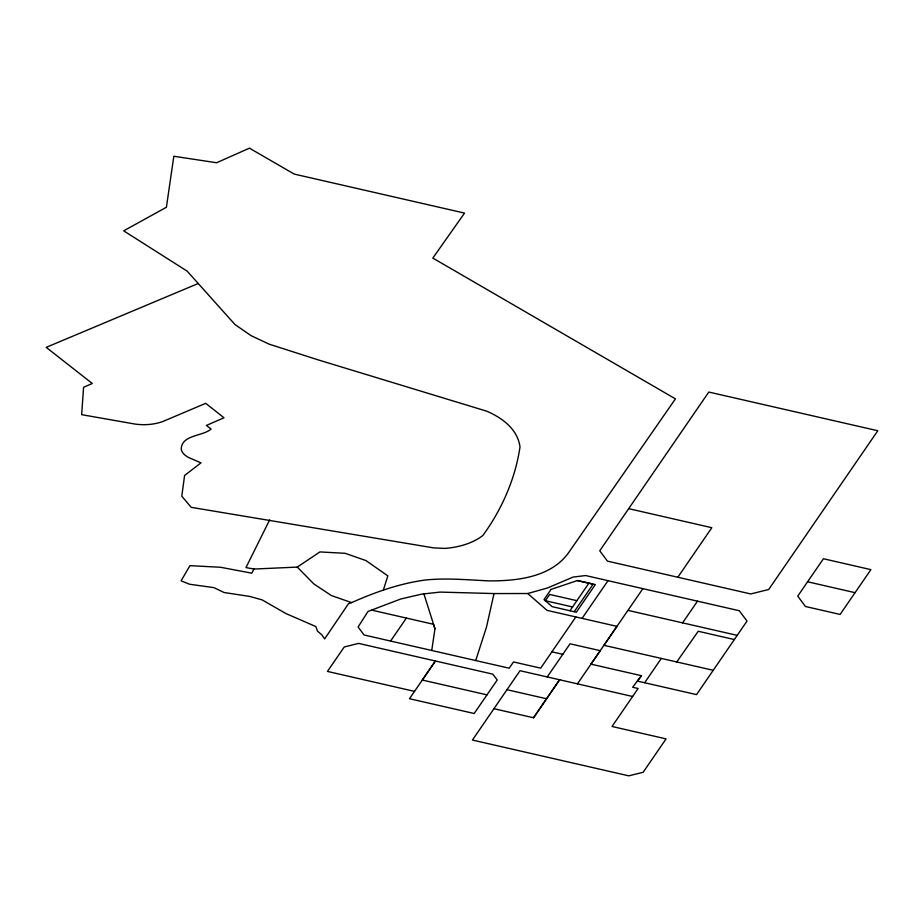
<?xml version="1.0" encoding="UTF-8"?>
<svg xmlns="http://www.w3.org/2000/svg" width="924" height="924" viewBox="0 0 924 924"><rect width="100%" height="100%" fill="white"/><g stroke="black" fill="none" stroke-linecap="round" stroke-linejoin="round"><path stroke-width="1.39" d="M431.739 650.496L434.973 628.805L433.564 624.301L371.587 610.094L368.006 611.469L358.096 626.98L364.056 634.973L509.182 668.202L513.513 661.942L540.679 668.156L575.848 616.966M577.419 683.864L590.979 664.148L641.464 675.698L637.375 681.08L696.534 694.617L747.031 621.067L739.246 610.729L585.643 575.548L573.111 577.073L547.355 588.022L527.731 593.52L494.028 593.566L486.486 627.084L475.721 660.556M383.379 589.997L387.826 575.86L365.904 560.556L345.172 553.314L319.912 551.928L297.274 567.093L253.985 569.045L245.98 567.579L269.646 519.9M253.985 569.045L251.755 573.169L220.478 567.255L189.94 565.661L181.081 580.85L189.639 584.257L213.929 587.641L224.093 592.515L249.688 596.419L262.162 599.895L285.955 613.571L315.8 626.53L317.567 631.219L321.737 634.742L324.636 638.9L348.429 603.799L351.582 602.621C375.086 592.192 399.295 583.61 424.867 580.064C446.165 577.8 467.521 579.891 488.831 580.884C517.856 581.023 552.679 577.2 570.027 550.646L675.444 398.868L432.825 258.085L464.541 213.097L294.213 174.082L249.434 148.163L216.609 162.751L173.828 156.248L166.401 207.265L123.689 230.838L187.156 271.136L234.973 324.532L251.085 335.655L269.254 344.202L318.722 360.048L486.682 411.168C502.148 417.844 517.544 429.002 520.004 446.893C515.361 478.713 501.744 509.621 482.894 535.446A55.902 32.271 0 0 1 444.883 548.406L433.622 547.886L191.21 507.334L181.797 496.188L184.592 475.479L200.982 462.866L187.988 457.23L184.638 454.827A22.788 13.155 0 0 1 181.22 448.96C181.785 434.569 202.991 436.382 211.088 429.036L206.398 425.433L224.001 417.798L205.74 403.314L162.832 421.517C153.973 424.67 144.352 425.352 135.066 424.07L81.67 414.668L83.576 387.272L92.273 383.483L46.2 347.355L198.221 283.495M547.216 676.946L570.05 643.809L600.254 650.658L590.979 664.148L642.873 588.657M632.663 696.5L520.027 670.709L472.43 740.043L628.794 775.837L643.15 772.268L666.065 738.888L612.034 726.472L638.126 688.495L632.663 687.248L641.464 675.698M807.576 581.774L797.747 596.153L805.439 606.49L840.112 614.437L870.893 569.634L823.446 558.743L807.576 581.774L855.058 592.677M533.552 717.763L559.609 679.764L533.552 717.763L493.97 708.708M390.586 641.048L406.375 618.098M486.983 694.86L474.174 713.501L409.471 698.717L435.412 661.006L422.303 680.052L486.983 694.86L497.228 679.983L492.804 674.15L358.593 643.393L344.259 646.973L327.454 671.413L414.541 691.383M628.69 508.65L599.757 550.796L607.461 561.134L750.762 593.947L768.699 589.489L877.8 430.746L708.8 392.053L628.69 508.65L711.838 527.708L677.8 577.269M569.958 610.741L588.854 583.252M574.185 611.711L593.081 584.222L577.257 580.595M582.085 618.364L608.004 580.676M682.57 622.868L697.505 601.166M644.64 682.732L661.318 658.442M676.749 661.965L698.221 631.265L734.337 639.547M371.587 610.094L400.739 599.006L421.587 594.144L440.113 592.088L494.028 593.566M627.962 610.371L737.179 635.354M576.876 600.681L549.664 594.444L545.345 600.727L572.557 606.964M713.212 670.293L603.949 645.31L616.955 626.356L546.996 610.348L527.731 593.52M551.917 651.824L562.878 654.331M506.999 689.708L546.615 698.775M351.582 602.621L331.346 595.53L313.952 584.026L297.274 567.093M423.908 593.889L434.973 628.805M551.027 589.408L544.028 599.584L552.125 606.652L576.333 612.208L595.333 584.592L577.523 580.503L551.027 589.408"/></g></svg>
